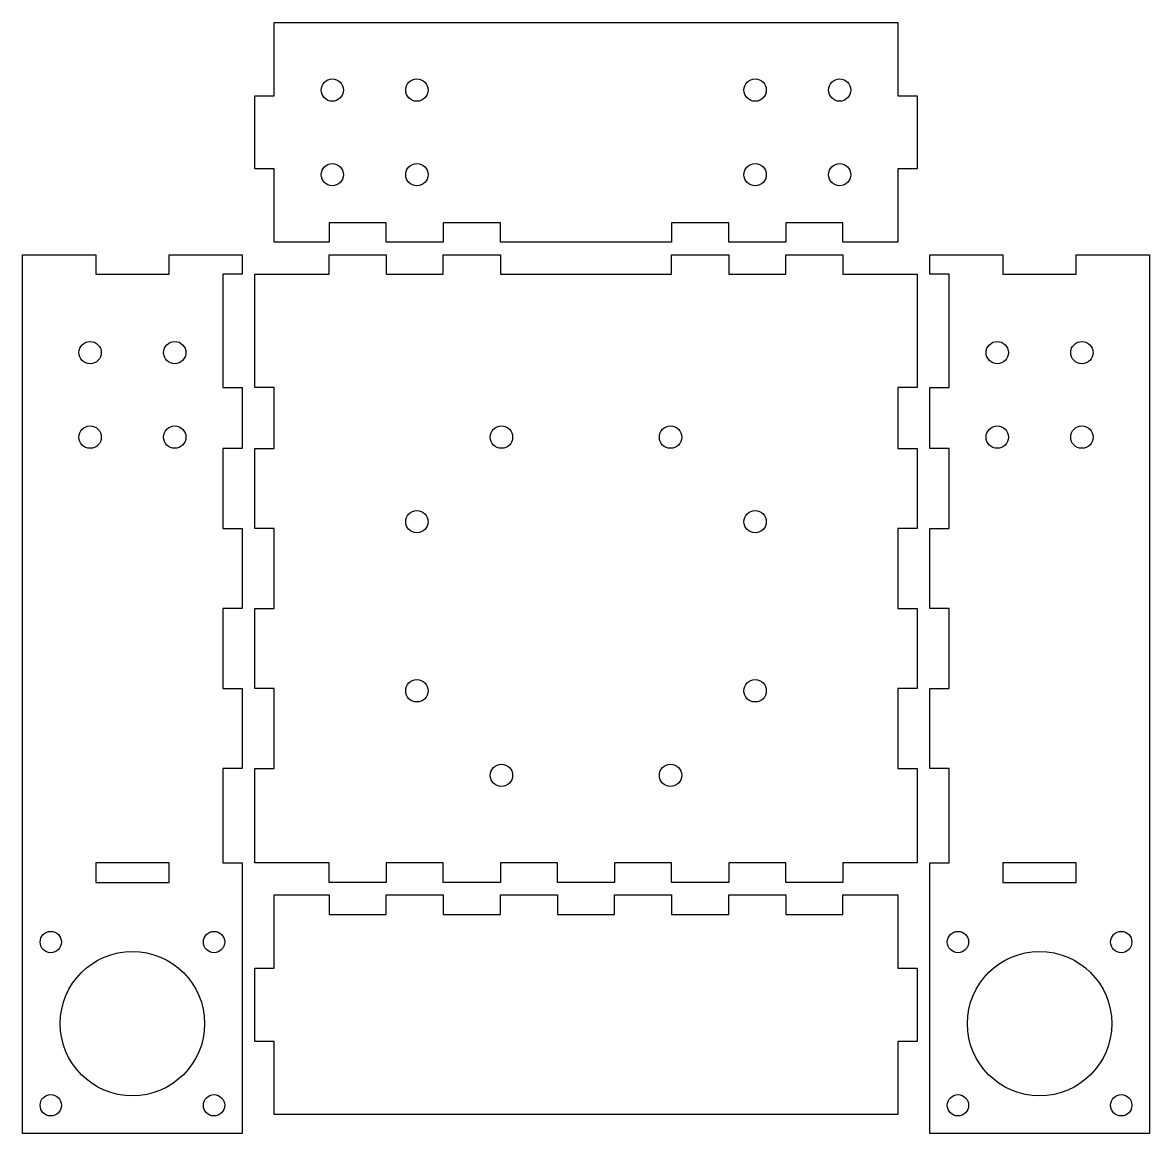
# Model space of a CAD drawing. Header units: millimetres. Extents: x -90 to 90, y -40 to 137.
import ezdxf

# ---------------------------------------------------------------- set-up
doc = ezdxf.new("R2010")
doc.units = ezdxf.units.MM
doc.layers.get('0').update_dxf_attribs({"linetype": 'CONTINUOUS'})

msp = doc.modelspace()

# ---------------------------------------------------------------- linework, layer by layer
for points in [[(-49.65, 137), (49.65, 137), (49.65, 125.33), (52.75, 125.33), (52.75, 113.67), (49.65, 113.67), (49.65, 102), (40.91, 102), (40.91, 105.1), (31.82, 105.1), (31.82, 102), (22.73, 102), (22.73, 105.1), (13.64, 105.1), (13.64, 102), (-13.64, 102), (-13.64, 105.1), (-22.73, 105.1), (-22.73, 102), (-31.82, 102), (-31.82, 105.1), (-40.91, 105.1), (-40.91, 102), (-49.65, 102), (-49.65, 113.67), (-52.75, 113.67), (-52.75, 125.33), (-49.65, 125.33)], [(-57.85, 69.11), (-57.85, 56.37), (-54.75, 56.37), (-54.75, 43.63), (-57.85, 43.63), (-57.85, 30.89), (-54.75, 30.89), (-54.75, 18.14), (-57.85, 18.14), (-57.85, 3.1), (-54.75, 3.1), (-54.75, -40), (-89.75, -40), (-89.75, 100), (-78.08, 100), (-78.08, 96.9), (-66.42, 96.9), (-66.42, 100), (-54.75, 100), (-54.75, 96.9), (-57.85, 96.9), (-57.85, 78.86), (-54.75, 78.86), (-54.75, 69.11)], [(13.64, 96.9), (13.64, 100), (22.73, 100), (22.73, 96.9), (31.82, 96.9), (31.82, 100), (40.91, 100), (40.91, 96.9), (52.75, 96.9), (52.75, 78.86), (49.65, 78.86), (49.65, 69.11), (52.75, 69.11), (52.75, 56.37), (49.65, 56.37), (49.65, 43.63), (52.75, 43.63), (52.75, 30.89), (49.65, 30.89), (49.65, 18.14), (52.75, 18.14), (52.75, 3.1), (40.91, 3.1), (40.91, 0), (31.82, 0), (31.82, 3.1), (22.73, 3.1), (22.73, 0), (13.64, 0), (13.64, 3.1), (4.55, 3.1), (4.55, 0), (-4.55, 0), (-4.55, 3.1), (-13.64, 3.1), (-13.64, 0), (-22.73, 0), (-22.73, 3.1), (-31.82, 3.1), (-31.82, 0), (-40.91, 0), (-40.91, 3.1), (-52.75, 3.1), (-52.75, 18.14), (-49.65, 18.14), (-49.65, 30.89), (-52.75, 30.89), (-52.75, 43.63), (-49.65, 43.63), (-49.65, 56.37), (-52.75, 56.37), (-52.75, 69.11), (-49.65, 69.11), (-49.65, 78.86), (-52.75, 78.86), (-52.75, 96.9), (-40.91, 96.9), (-40.91, 100), (-31.82, 100), (-31.82, 96.9), (-22.73, 96.9), (-22.73, 100), (-13.64, 100), (-13.64, 96.9)], [(57.85, 78.86), (57.85, 96.9), (54.75, 96.9), (54.75, 100), (66.42, 100), (66.42, 96.9), (78.08, 96.9), (78.08, 100), (89.75, 100), (89.75, -40), (54.75, -40), (54.75, 3.1), (57.85, 3.1), (57.85, 18.14), (54.75, 18.14), (54.75, 30.89), (57.85, 30.89), (57.85, 43.63), (54.75, 43.63), (54.75, 56.37), (57.85, 56.37), (57.85, 69.11), (54.75, 69.11), (54.75, 78.86)], [(-66.42, 0), (-66.42, 3.1), (-78.08, 3.1), (-78.08, 0)], [(78.08, 3.1), (66.42, 3.1), (66.42, 0), (78.08, 0)], [(-49.65, -25.33), (-52.75, -25.33), (-52.75, -13.67), (-49.65, -13.67), (-49.65, -2), (-40.91, -2), (-40.91, -5.1), (-31.82, -5.1), (-31.82, -2), (-22.73, -2), (-22.73, -5.1), (-13.64, -5.1), (-13.64, -2), (-4.55, -2), (-4.55, -5.1), (4.55, -5.1), (4.55, -2), (13.64, -2), (13.64, -5.1), (22.73, -5.1), (22.73, -2), (31.82, -2), (31.82, -5.1), (40.91, -5.1), (40.91, -2), (49.65, -2), (49.65, -13.67), (52.75, -13.67), (52.75, -25.33), (49.65, -25.33), (49.65, -37), (-49.65, -37)]]:
    msp.add_lwpolyline(points, close=True)
for centre, radius in [((-40.41, 126.24), 1.78), ((-26.94, 126.24), 1.78), ((26.94, 126.24), 1.78), ((40.41, 126.24), 1.78), ((-40.41, 112.76), 1.78), ((-26.94, 112.76), 1.78), ((26.94, 112.76), 1.78), ((40.41, 112.76), 1.78), ((-78.99, 84.41), 1.78), ((-65.51, 84.41), 1.78), ((65.51, 84.41), 1.78), ((78.99, 84.41), 1.78), ((-78.99, 70.94), 1.78), ((-65.51, 70.94), 1.78), ((-13.47, 70.94), 1.78), ((13.47, 70.94), 1.78), ((65.51, 70.94), 1.78), ((78.99, 70.94), 1.78), ((-26.94, 57.47), 1.78), ((26.94, 57.47), 1.78), ((-26.94, 30.53), 1.78), ((26.94, 30.53), 1.78), ((-13.47, 17.06), 1.78), ((13.47, 17.06), 1.78), ((-85.25, -9.5), 1.7), ((-59.25, -9.5), 1.7), ((59.25, -9.5), 1.7), ((85.25, -9.5), 1.7), ((-72.25, -22.5), 11.5), ((72.25, -22.5), 11.5), ((-85.25, -35.5), 1.7), ((-59.25, -35.5), 1.7), ((59.25, -35.5), 1.7), ((85.25, -35.5), 1.7)]:
    msp.add_circle(centre, radius)

doc.saveas('drawing.dxf')
